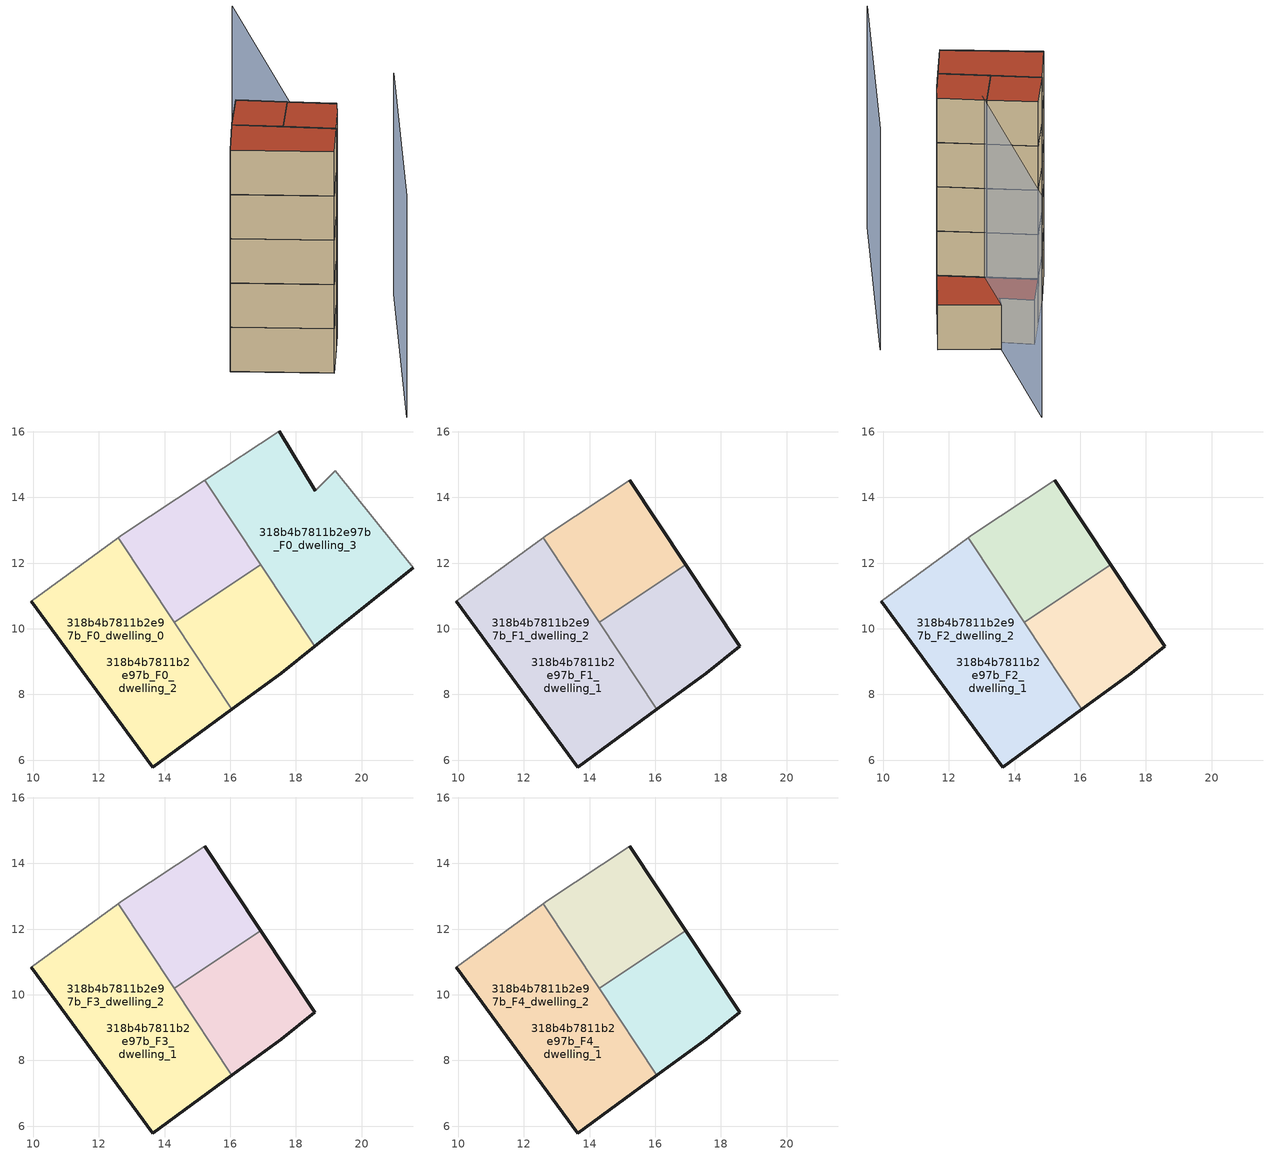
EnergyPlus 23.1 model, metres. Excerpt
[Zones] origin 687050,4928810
318b4b7811b2e97b_F0_dwelling_0
 floor ground (EU_floor_Construction): 16.93,11.94 15.22,14.52 12.71,12.86 12.59,12.77 14.29,10.2 z0; 16.04,7.55 12.59,12.77 9.95,10.83 13.63,5.79 z0; 17.54,8.64 18.57,9.46 16.93,11.94 14.29,10.2 16.04,7.55 z0
 wall outside (EU_wall_Construction): 16.05,7.55 13.64,5.79 9.95,10.83 z0:3
 wall adiabatic (EU_wall_Construction): 9.95,10.83 12.59,12.77 z0:3
 wall to 318b4b7811b2e97b_F0_dwelling_2 (EU_wall_Construction): 14.29,10.2 16.05,7.55 z0:3
 wall to 318b4b7811b2e97b_F0_dwelling_1 (EU_wall_Construction): 12.59,12.77 14.29,10.2 z0:3
318b4b7811b2e97b_F0_dwelling_1
 floor ground (EU_floor_Construction): 16.93,11.94 15.22,14.52 12.71,12.86 12.59,12.77 14.29,10.2 z0; 16.04,7.55 12.59,12.77 9.95,10.83 13.63,5.79 z0; 21.56,11.85 19.19,14.81 18.58,14.2 17.48,16.02 15.22,14.52 18.57,9.46 z0
 wall adiabatic (EU_wall_Construction): 12.59,12.77 12.71,12.86 15.22,14.52 z0:3
 wall to 318b4b7811b2e97b_F0_dwelling_2 (EU_wall_Construction): 16.93,11.94 14.29,10.2 z0:3
 wall to 318b4b7811b2e97b_F0_dwelling_3 (EU_wall_Construction): 15.22,14.52 16.93,11.94 z0:3
 roof outside (EU_floor_Construction): 19.19,14.81 21.56,11.85 18.57,9.46 15.22,14.52 17.48,16.02 18.58,14.2 z3
318b4b7811b2e97b_F0_dwelling_2
 floor ground (EU_floor_Construction): 16.04,7.55 12.59,12.77 9.95,10.83 13.63,5.79 z0; 17.54,8.64 18.57,9.46 16.93,11.94 14.29,10.2 16.04,7.55 z0; 21.56,11.85 19.19,14.81 18.58,14.2 17.48,16.02 15.22,14.52 18.57,9.46 z0
 wall outside (EU_wall_Construction): 18.57,9.46 17.55,8.64 16.05,7.55 z0:3
 wall to 318b4b7811b2e97b_F0_dwelling_3 (EU_wall_Construction): 16.93,11.94 18.57,9.46 z0:3
 roof outside (EU_floor_Construction): 19.19,14.81 21.56,11.85 18.57,9.46 15.22,14.52 17.48,16.02 18.58,14.2 z3
318b4b7811b2e97b_F0_dwelling_3
 floor ground (EU_floor_Construction): 21.56,11.85 19.19,14.81 18.58,14.2 17.48,16.02 15.22,14.52 18.57,9.46 z0; 16.93,11.94 15.22,14.52 12.71,12.86 12.59,12.77 14.29,10.2 z0; 17.54,8.64 18.57,9.46 16.93,11.94 14.29,10.2 16.04,7.55 z0
 wall outside (EU_wall_Construction): 21.56,11.85 18.57,9.46 / 17.48,16.02 18.58,14.2 z0:3
 wall adiabatic (EU_wall_Construction): 15.22,14.52 17.48,16.02 / 18.58,14.2 19.19,14.81 21.56,11.85 z0:3
 ceiling adiabatic (EU_roof_Construction): 15.22,14.52 16.93,11.94 14.29,10.2 12.59,12.77 12.71,12.86 z3; 16.93,11.94 18.57,9.46 17.54,8.64 16.04,7.55 14.29,10.2 z3
 roof outside (EU_roof_Construction): 19.19,14.81 21.56,11.85 18.57,9.46 15.22,14.52 17.48,16.02 18.58,14.2 z3
318b4b7811b2e97b_F1_dwelling_0
 floor to 318b4b7811b2e97b_F0_dwelling_0 (EU_floor_Construction): 16.04,7.55 12.59,12.77 9.95,10.83 13.63,5.79 z3; 16.93,11.94 15.22,14.52 12.71,12.86 12.59,12.77 14.29,10.2 z3; 17.54,8.64 18.57,9.46 16.93,11.94 14.29,10.2 16.04,7.55 z3
 wall outside (EU_wall_Construction): 16.05,7.55 13.64,5.79 9.95,10.83 z3:6
 wall adiabatic (EU_wall_Construction): 9.95,10.83 12.59,12.77 z3:6
 wall to 318b4b7811b2e97b_F1_dwelling_2 (EU_wall_Construction): 14.29,10.2 16.05,7.55 z3:6
 wall to 318b4b7811b2e97b_F1_dwelling_1 (EU_wall_Construction): 12.59,12.77 14.29,10.2 z3:6
318b4b7811b2e97b_F1_dwelling_1
 floor to 318b4b7811b2e97b_F0_dwelling_1 (EU_floor_Construction): 16.93,11.94 15.22,14.52 12.71,12.86 12.59,12.77 14.29,10.2 z3
 floor adiabatic (EU_floor_Construction): 16.04,7.55 12.59,12.77 9.95,10.83 13.63,5.79 z3
 wall outside (EU_wall_Construction): 15.22,14.52 16.93,11.94 z3:6
 wall adiabatic (EU_wall_Construction): 12.59,12.77 12.71,12.86 15.22,14.52 z3:6
 wall to 318b4b7811b2e97b_F1_dwelling_2 (EU_wall_Construction): 16.93,11.94 14.29,10.2 z3:6
318b4b7811b2e97b_F1_dwelling_2
 floor to 318b4b7811b2e97b_F0_dwelling_2 (EU_floor_Construction): 16.04,7.55 12.59,12.77 9.95,10.83 13.63,5.79 z3; 17.54,8.64 18.57,9.46 16.93,11.94 14.29,10.2 16.04,7.55 z3
 wall outside (EU_wall_Construction): 16.93,11.94 18.57,9.46 17.55,8.64 16.05,7.55 z3:6
318b4b7811b2e97b_F2_dwelling_0
 floor to 318b4b7811b2e97b_F1_dwelling_0 (EU_floor_Construction): 16.04,7.55 12.59,12.77 9.95,10.83 13.63,5.79 z6
 floor adiabatic (EU_floor_Construction): 15.22,14.52 16.93,11.94 14.29,10.2 12.59,12.77 12.71,12.86 z6; 16.93,11.94 18.57,9.46 17.54,8.64 16.04,7.55 14.29,10.2 z6
 wall outside (EU_wall_Construction): 16.05,7.55 13.64,5.79 9.95,10.83 z6:9
 wall adiabatic (EU_wall_Construction): 9.95,10.83 12.59,12.77 z6:9
 wall to 318b4b7811b2e97b_F2_dwelling_2 (EU_wall_Construction): 14.29,10.2 16.05,7.55 z6:9
 wall to 318b4b7811b2e97b_F2_dwelling_1 (EU_wall_Construction): 12.59,12.77 14.29,10.2 z6:9
318b4b7811b2e97b_F2_dwelling_1
 floor to 318b4b7811b2e97b_F1_dwelling_1 (EU_floor_Construction): 16.93,11.94 15.22,14.52 12.71,12.86 12.59,12.77 14.29,10.2 z6
 floor adiabatic (EU_floor_Construction): 16.04,7.55 12.59,12.77 9.95,10.83 13.63,5.79 z6
 wall outside (EU_wall_Construction): 15.22,14.52 16.93,11.94 z6:9
 wall adiabatic (EU_wall_Construction): 12.59,12.77 12.71,12.86 15.22,14.52 z6:9
 wall to 318b4b7811b2e97b_F2_dwelling_2 (EU_wall_Construction): 16.93,11.94 14.29,10.2 z6:9
318b4b7811b2e97b_F2_dwelling_2
 floor to 318b4b7811b2e97b_F1_dwelling_2 (EU_floor_Construction): 16.04,7.55 12.59,12.77 9.95,10.83 13.63,5.79 z6; 17.54,8.64 18.57,9.46 16.93,11.94 14.29,10.2 16.04,7.55 z6
 wall outside (EU_wall_Construction): 16.93,11.94 18.57,9.46 17.55,8.64 16.05,7.55 z6:9
318b4b7811b2e97b_F3_dwelling_0
 floor to 318b4b7811b2e97b_F2_dwelling_0 (EU_floor_Construction): 16.04,7.55 12.59,12.77 9.95,10.83 13.63,5.79 z9
 floor adiabatic (EU_floor_Construction): 15.22,14.52 16.93,11.94 14.29,10.2 12.59,12.77 12.71,12.86 z9; 16.93,11.94 18.57,9.46 17.54,8.64 16.04,7.55 14.29,10.2 z9
 wall outside (EU_wall_Construction): 16.05,7.55 13.64,5.79 9.95,10.83 z9:12
 wall adiabatic (EU_wall_Construction): 9.95,10.83 12.59,12.77 z9:12
 wall to 318b4b7811b2e97b_F3_dwelling_2 (EU_wall_Construction): 14.29,10.2 16.05,7.55 z9:12
 wall to 318b4b7811b2e97b_F3_dwelling_1 (EU_wall_Construction): 12.59,12.77 14.29,10.2 z9:12
318b4b7811b2e97b_F3_dwelling_1
 floor to 318b4b7811b2e97b_F2_dwelling_1 (EU_floor_Construction): 16.93,11.94 15.22,14.52 12.71,12.86 12.59,12.77 14.29,10.2 z9
 floor adiabatic (EU_floor_Construction): 16.04,7.55 12.59,12.77 9.95,10.83 13.63,5.79 z9
 wall outside (EU_wall_Construction): 15.22,14.52 16.93,11.94 z9:12
 wall adiabatic (EU_wall_Construction): 12.59,12.77 12.71,12.86 15.22,14.52 z9:12
 wall to 318b4b7811b2e97b_F3_dwelling_2 (EU_wall_Construction): 16.93,11.94 14.29,10.2 z9:12
318b4b7811b2e97b_F3_dwelling_2
 floor to 318b4b7811b2e97b_F2_dwelling_2 (EU_floor_Construction): 16.04,7.55 12.59,12.77 9.95,10.83 13.63,5.79 z9; 17.54,8.64 18.57,9.46 16.93,11.94 14.29,10.2 16.04,7.55 z9
 wall outside (EU_wall_Construction): 16.93,11.94 18.57,9.46 17.55,8.64 16.05,7.55 z9:12
318b4b7811b2e97b_F4_dwelling_0
 floor to 318b4b7811b2e97b_F3_dwelling_0 (EU_floor_Construction): 16.04,7.55 12.59,12.77 9.95,10.83 13.63,5.79 z12
 floor adiabatic (EU_floor_Construction): 15.22,14.52 16.93,11.94 14.29,10.2 12.59,12.77 12.71,12.86 z12; 16.93,11.94 18.57,9.46 17.54,8.64 16.04,7.55 14.29,10.2 z12
 wall outside (EU_wall_Construction): 16.05,7.55 13.64,5.79 9.95,10.83 z12:15
 wall adiabatic (EU_wall_Construction): 9.95,10.83 12.59,12.77 z12:15
 wall to 318b4b7811b2e97b_F4_dwelling_2 (EU_wall_Construction): 14.29,10.2 16.05,7.55 z12:15
 wall to 318b4b7811b2e97b_F4_dwelling_1 (EU_wall_Construction): 12.59,12.77 14.29,10.2 z12:15
 roof outside (EU_roof_Construction): 12.59,12.77 16.04,7.55 13.63,5.79 9.95,10.83 z15; 15.22,14.52 16.93,11.94 14.29,10.2 12.59,12.77 12.71,12.86 z15; 16.93,11.94 18.57,9.46 17.54,8.64 16.04,7.55 14.29,10.2 z15
318b4b7811b2e97b_F4_dwelling_1
 floor to 318b4b7811b2e97b_F3_dwelling_1 (EU_floor_Construction): 16.93,11.94 15.22,14.52 12.71,12.86 12.59,12.77 14.29,10.2 z12
 floor adiabatic (EU_floor_Construction): 16.04,7.55 12.59,12.77 9.95,10.83 13.63,5.79 z12
 wall outside (EU_wall_Construction): 15.22,14.52 16.93,11.94 z12:15
 wall adiabatic (EU_wall_Construction): 12.59,12.77 12.71,12.86 15.22,14.52 z12:15
 wall to 318b4b7811b2e97b_F4_dwelling_2 (EU_wall_Construction): 16.93,11.94 14.29,10.2 z12:15
 roof outside (EU_roof_Construction): 12.59,12.77 16.04,7.55 13.63,5.79 9.95,10.83 z15; 15.22,14.52 16.93,11.94 14.29,10.2 12.59,12.77 12.71,12.86 z15
318b4b7811b2e97b_F4_dwelling_2
 floor to 318b4b7811b2e97b_F3_dwelling_2 (EU_floor_Construction): 16.04,7.55 12.59,12.77 9.95,10.83 13.63,5.79 z12; 17.54,8.64 18.57,9.46 16.93,11.94 14.29,10.2 16.04,7.55 z12
 wall outside (EU_wall_Construction): 16.93,11.94 18.57,9.46 17.55,8.64 16.05,7.55 z12:15
 roof outside (EU_roof_Construction): 12.59,12.77 16.04,7.55 13.63,5.79 9.95,10.83 z15; 16.93,11.94 18.57,9.46 17.54,8.64 16.04,7.55 14.29,10.2 z15
shading: 11.89,-1.06 23.7,9.16 / 16.7,11.41 24.49,22.04 z0:15
[Building]
EU S2 Campaign: North Axis=0; Terrain=City; Solar Distribution=FullExterior
[Site:Location]
Bologna: Latitude=44.5; Longitude=11.25; Time Zone=1; Elevation=37
[SizingPeriod:WeatherFileDays]
AnnualSizingPeriod: Begin Month=1; Begin Day of Month=1; End Month=12; End Day of Month=31; Day of Week for Start Day=Monday; Use Weather File Daylight Saving Period=No; Use Weather File Rain and Snow Indicators=No
[MATERIAL]
EU_InternalMass_Material: Roughness=MediumRough; Thickness=0.1; Conductivity=1; Density=1800; Specific Heat=900; Thermal Absorptance=0.9; Solar Absorptance=0.7; Visible Absorptance=0.7
[MATERIAL:NOMASS] Roughness=MediumRough; Thermal Absorptance=0.9; Solar Absorptance=0.7; Visible Absorptance=0.7
Name | Thermal Resistance
EU_wall_NoMass | 0.905828
EU_roof_NoMass | 0.37593
EU_floor_NoMass | 0.67114
[CONSTRUCTION]
EU_wall_Construction: EU_wall_NoMass
EU_roof_Construction: EU_roof_NoMass
EU_floor_Construction: EU_floor_NoMass
EU_InternalMass_Construction: EU_InternalMass_Material
[ZONE] Type=1; Multiplier=1; Ceiling Height=autocalculate; Floor Area=autocalculate; Part of Total Floor Area=Yes
Name | Volume
318b4b7811b2e97b_F0_dwelling_0; 318b4b7811b2e97b_F1_dwelling_0; 318b4b7811b2e97b_F2_dwelling_0; 318b4b7811b2e97b_F3_dwelling_0; 318b4b7811b2e97b_F4_dwelling_0 | 117.385
318b4b7811b2e97b_F0_dwelling_1 | 146.718
318b4b7811b2e97b_F1_dwelling_1 | 88.0386
318b4b7811b2e97b_F2_dwelling_1; 318b4b7811b2e97b_F3_dwelling_1; 318b4b7811b2e97b_F4_dwelling_1 | 88.04
318b4b7811b2e97b_F0_dwelling_2 | 146.711
318b4b7811b2e97b_F1_dwelling_2 | 88.03125
318b4b7811b2e97b_F2_dwelling_2; 318b4b7811b2e97b_F3_dwelling_2; 318b4b7811b2e97b_F4_dwelling_2 | 88.032
318b4b7811b2e97b_F0_dwelling_3 | 117.379
[INTERNALMASS] Construction=EU_InternalMass_Construction
Name | Zone or ZoneList | Surface Area
318b4b7811b2e97b_F0_dwelling_0_EU_InternalMass | 318b4b7811b2e97b_F0_dwelling_0 | 19.5624
318b4b7811b2e97b_F0_dwelling_1_EU_InternalMass | 318b4b7811b2e97b_F0_dwelling_1 | 9.78482
318b4b7811b2e97b_F0_dwelling_2_EU_InternalMass | 318b4b7811b2e97b_F0_dwelling_2 | 9.78214
318b4b7811b2e97b_F0_dwelling_3_EU_InternalMass | 318b4b7811b2e97b_F0_dwelling_3 | 19.5597
318b4b7811b2e97b_F1_dwelling_0_EU_InternalMass | 318b4b7811b2e97b_F1_dwelling_0 | 19.5648
318b4b7811b2e97b_F1_dwelling_1_EU_InternalMass | 318b4b7811b2e97b_F1_dwelling_1 | 19.5611
318b4b7811b2e97b_F1_dwelling_2_EU_InternalMass | 318b4b7811b2e97b_F1_dwelling_2 | 19.5624
318b4b7811b2e97b_F2_dwelling_0_EU_InternalMass | 318b4b7811b2e97b_F2_dwelling_0 | 19.5648
318b4b7811b2e97b_F2_dwelling_1_EU_InternalMass | 318b4b7811b2e97b_F2_dwelling_1 | 19.5611
318b4b7811b2e97b_F2_dwelling_2_EU_InternalMass | 318b4b7811b2e97b_F2_dwelling_2 | 19.5624
318b4b7811b2e97b_F3_dwelling_0_EU_InternalMass | 318b4b7811b2e97b_F3_dwelling_0 | 19.5648
318b4b7811b2e97b_F3_dwelling_1_EU_InternalMass | 318b4b7811b2e97b_F3_dwelling_1 | 19.5611
318b4b7811b2e97b_F3_dwelling_2_EU_InternalMass | 318b4b7811b2e97b_F3_dwelling_2 | 19.5624
318b4b7811b2e97b_F4_dwelling_0_EU_InternalMass | 318b4b7811b2e97b_F4_dwelling_0 | 19.5648
318b4b7811b2e97b_F4_dwelling_1_EU_InternalMass | 318b4b7811b2e97b_F4_dwelling_1 | 19.5611
318b4b7811b2e97b_F4_dwelling_2_EU_InternalMass | 318b4b7811b2e97b_F4_dwelling_2 | 19.5624
[OTHEREQUIPMENT] Fuel Type=Electricity; Design Level Calculation Method=Watts/Area; Power per Zone Floor Area=1; Fraction Latent=0; Fraction Radiant=0; Fraction Lost=0; Carbon Dioxide Generation Rate=0; EndUse Subcategory=EU_Step8_InternalGains
Name | Zone or ZoneList or Space or SpaceList | Schedule
EU_Step8_InternalGain_318b4b7811b2e97b_F0_dwelling_0_f000 | 318b4b7811b2e97b_F0_dwelling_0 | EU_Step8_GainSchedule_318b4b7811b2e97b_F0_dwelling_0_f000
EU_Step8_InternalGain_318b4b7811b2e97b_F0_dwelling_1_f000 | 318b4b7811b2e97b_F0_dwelling_1 | EU_Step8_GainSchedule_318b4b7811b2e97b_F0_dwelling_1_f000
EU_Step8_InternalGain_318b4b7811b2e97b_F0_dwelling_2_f000 | 318b4b7811b2e97b_F0_dwelling_2 | EU_Step8_GainSchedule_318b4b7811b2e97b_F0_dwelling_2_f000
EU_Step8_InternalGain_318b4b7811b2e97b_F0_dwelling_3_f000 | 318b4b7811b2e97b_F0_dwelling_3 | EU_Step8_GainSchedule_318b4b7811b2e97b_F0_dwelling_3_f000
EU_Step8_InternalGain_318b4b7811b2e97b_F1_dwelling_0_f000 | 318b4b7811b2e97b_F1_dwelling_0 | EU_Step8_GainSchedule_318b4b7811b2e97b_F1_dwelling_0_f000
EU_Step8_InternalGain_318b4b7811b2e97b_F1_dwelling_1_f000 | 318b4b7811b2e97b_F1_dwelling_1 | EU_Step8_GainSchedule_318b4b7811b2e97b_F1_dwelling_1_f000
EU_Step8_InternalGain_318b4b7811b2e97b_F1_dwelling_2_f000 | 318b4b7811b2e97b_F1_dwelling_2 | EU_Step8_GainSchedule_318b4b7811b2e97b_F1_dwelling_2_f000
EU_Step8_InternalGain_318b4b7811b2e97b_F2_dwelling_0_f000 | 318b4b7811b2e97b_F2_dwelling_0 | EU_Step8_GainSchedule_318b4b7811b2e97b_F2_dwelling_0_f000
EU_Step8_InternalGain_318b4b7811b2e97b_F2_dwelling_1_f000 | 318b4b7811b2e97b_F2_dwelling_1 | EU_Step8_GainSchedule_318b4b7811b2e97b_F2_dwelling_1_f000
EU_Step8_InternalGain_318b4b7811b2e97b_F2_dwelling_2_f000 | 318b4b7811b2e97b_F2_dwelling_2 | EU_Step8_GainSchedule_318b4b7811b2e97b_F2_dwelling_2_f000
EU_Step8_InternalGain_318b4b7811b2e97b_F3_dwelling_0_f000 | 318b4b7811b2e97b_F3_dwelling_0 | EU_Step8_GainSchedule_318b4b7811b2e97b_F3_dwelling_0_f000
EU_Step8_InternalGain_318b4b7811b2e97b_F3_dwelling_1_f000 | 318b4b7811b2e97b_F3_dwelling_1 | EU_Step8_GainSchedule_318b4b7811b2e97b_F3_dwelling_1_f000
EU_Step8_InternalGain_318b4b7811b2e97b_F3_dwelling_2_f000 | 318b4b7811b2e97b_F3_dwelling_2 | EU_Step8_GainSchedule_318b4b7811b2e97b_F3_dwelling_2_f000
EU_Step8_InternalGain_318b4b7811b2e97b_F4_dwelling_0_f000 | 318b4b7811b2e97b_F4_dwelling_0 | EU_Step8_GainSchedule_318b4b7811b2e97b_F4_dwelling_0_f000
EU_Step8_InternalGain_318b4b7811b2e97b_F4_dwelling_1_f000 | 318b4b7811b2e97b_F4_dwelling_1 | EU_Step8_GainSchedule_318b4b7811b2e97b_F4_dwelling_1_f000
EU_Step8_InternalGain_318b4b7811b2e97b_F4_dwelling_2_f000 | 318b4b7811b2e97b_F4_dwelling_2 | EU_Step8_GainSchedule_318b4b7811b2e97b_F4_dwelling_2_f000
[ZONEVENTILATION:DESIGNFLOWRATE] Schedule=EU_AlwaysOn; Design Flow Rate Calculation Method=AirChanges/Hour; Air Changes per Hour=0.73129; Ventilation Type=Natural; Fan Pressure Rise=0; Fan Total Efficiency=1; Constant Term Coefficient=1; Temperature Term Coefficient=0; Velocity Term Coefficient=0; Velocity Squared Term Coefficient=0; Minimum Indoor Temperature=-100; Maximum Indoor Temperature=100; Delta Temperature=-100; Minimum Outdoor Temperature=-100; Maximum Outdoor Temperature=100; Maximum Wind Speed=40
Name | Zone or ZoneList or Space or SpaceList
EU_ConstantAir_318b4b7811b2e97b_F0_dwelling_0 | 318b4b7811b2e97b_F0_dwelling_0
EU_ConstantAir_318b4b7811b2e97b_F0_dwelling_1 | 318b4b7811b2e97b_F0_dwelling_1
EU_ConstantAir_318b4b7811b2e97b_F0_dwelling_2 | 318b4b7811b2e97b_F0_dwelling_2
EU_ConstantAir_318b4b7811b2e97b_F0_dwelling_3 | 318b4b7811b2e97b_F0_dwelling_3
EU_ConstantAir_318b4b7811b2e97b_F1_dwelling_0 | 318b4b7811b2e97b_F1_dwelling_0
EU_ConstantAir_318b4b7811b2e97b_F1_dwelling_1 | 318b4b7811b2e97b_F1_dwelling_1
EU_ConstantAir_318b4b7811b2e97b_F1_dwelling_2 | 318b4b7811b2e97b_F1_dwelling_2
EU_ConstantAir_318b4b7811b2e97b_F2_dwelling_0 | 318b4b7811b2e97b_F2_dwelling_0
EU_ConstantAir_318b4b7811b2e97b_F2_dwelling_1 | 318b4b7811b2e97b_F2_dwelling_1
EU_ConstantAir_318b4b7811b2e97b_F2_dwelling_2 | 318b4b7811b2e97b_F2_dwelling_2
EU_ConstantAir_318b4b7811b2e97b_F3_dwelling_0 | 318b4b7811b2e97b_F3_dwelling_0
EU_ConstantAir_318b4b7811b2e97b_F3_dwelling_1 | 318b4b7811b2e97b_F3_dwelling_1
EU_ConstantAir_318b4b7811b2e97b_F3_dwelling_2 | 318b4b7811b2e97b_F3_dwelling_2
EU_ConstantAir_318b4b7811b2e97b_F4_dwelling_0 | 318b4b7811b2e97b_F4_dwelling_0
EU_ConstantAir_318b4b7811b2e97b_F4_dwelling_1 | 318b4b7811b2e97b_F4_dwelling_1
EU_ConstantAir_318b4b7811b2e97b_F4_dwelling_2 | 318b4b7811b2e97b_F4_dwelling_2
[HVACTEMPLATE:THERMOSTAT] Constant Heating Setpoint=20; Constant Cooling Setpoint=50
EU_HeatOnly_318b4b7811b2e97b_F0_dwelling_0; EU_HeatOnly_318b4b7811b2e97b_F0_dwelling_1; EU_HeatOnly_318b4b7811b2e97b_F0_dwelling_2; EU_HeatOnly_318b4b7811b2e97b_F0_dwelling_3; EU_HeatOnly_318b4b7811b2e97b_F1_dwelling_0; EU_HeatOnly_318b4b7811b2e97b_F1_dwelling_1; EU_HeatOnly_318b4b7811b2e97b_F1_dwelling_2; EU_HeatOnly_318b4b7811b2e97b_F2_dwelling_0; EU_HeatOnly_318b4b7811b2e97b_F2_dwelling_1; EU_HeatOnly_318b4b7811b2e97b_F2_dwelling_2; EU_HeatOnly_318b4b7811b2e97b_F3_dwelling_0; EU_HeatOnly_318b4b7811b2e97b_F3_dwelling_1; EU_HeatOnly_318b4b7811b2e97b_F3_dwelling_2; EU_HeatOnly_318b4b7811b2e97b_F4_dwelling_0; EU_HeatOnly_318b4b7811b2e97b_F4_dwelling_1; EU_HeatOnly_318b4b7811b2e97b_F4_dwelling_2
[HVACTEMPLATE:ZONE:IDEALLOADSAIRSYSTEM] System Availability Schedule=EU_AlwaysOn; Maximum Heating Supply Air Temperature=50; Minimum Cooling Supply Air Temperature=13; Maximum Heating Supply Air Humidity Ratio=0.0156; Minimum Cooling Supply Air Humidity Ratio=0.0077; Heating Limit=NoLimit; Cooling Limit=NoLimit; Heating Availability Schedule=EU_AlwaysOn; Cooling Availability Schedule=EU_CoolingOff; Dehumidification Control Type=ConstantSensibleHeatRatio; Cooling Sensible Heat Ratio=0.7; Dehumidification Setpoint=60; Humidification Control Type=None; Humidification Setpoint=30; Outdoor Air Method=None; Outdoor Air Flow Rate per Person=0.00944; Outdoor Air Flow Rate per Zone Floor Area=0; Outdoor Air Flow Rate per Zone=0; Demand Controlled Ventilation Type=None; Outdoor Air Economizer Type=NoEconomizer; Heat Recovery Type=None; Sensible Heat Recovery Effectiveness=0.7; Latent Heat Recovery Effectiveness=0.65
Name | Template Thermostat
318b4b7811b2e97b_F0_dwelling_0 | EU_HeatOnly_318b4b7811b2e97b_F0_dwelling_0
318b4b7811b2e97b_F0_dwelling_1 | EU_HeatOnly_318b4b7811b2e97b_F0_dwelling_1
318b4b7811b2e97b_F0_dwelling_2 | EU_HeatOnly_318b4b7811b2e97b_F0_dwelling_2
318b4b7811b2e97b_F0_dwelling_3 | EU_HeatOnly_318b4b7811b2e97b_F0_dwelling_3
318b4b7811b2e97b_F1_dwelling_0 | EU_HeatOnly_318b4b7811b2e97b_F1_dwelling_0
318b4b7811b2e97b_F1_dwelling_1 | EU_HeatOnly_318b4b7811b2e97b_F1_dwelling_1
318b4b7811b2e97b_F1_dwelling_2 | EU_HeatOnly_318b4b7811b2e97b_F1_dwelling_2
318b4b7811b2e97b_F2_dwelling_0 | EU_HeatOnly_318b4b7811b2e97b_F2_dwelling_0
318b4b7811b2e97b_F2_dwelling_1 | EU_HeatOnly_318b4b7811b2e97b_F2_dwelling_1
318b4b7811b2e97b_F2_dwelling_2 | EU_HeatOnly_318b4b7811b2e97b_F2_dwelling_2
318b4b7811b2e97b_F3_dwelling_0 | EU_HeatOnly_318b4b7811b2e97b_F3_dwelling_0
318b4b7811b2e97b_F3_dwelling_1 | EU_HeatOnly_318b4b7811b2e97b_F3_dwelling_1
318b4b7811b2e97b_F3_dwelling_2 | EU_HeatOnly_318b4b7811b2e97b_F3_dwelling_2
318b4b7811b2e97b_F4_dwelling_0 | EU_HeatOnly_318b4b7811b2e97b_F4_dwelling_0
318b4b7811b2e97b_F4_dwelling_1 | EU_HeatOnly_318b4b7811b2e97b_F4_dwelling_1
318b4b7811b2e97b_F4_dwelling_2 | EU_HeatOnly_318b4b7811b2e97b_F4_dwelling_2
[SIZING:ZONE] Zone Cooling Design Supply Air Temperature Input Method=SupplyAirTemperature; Zone Cooling Design Supply Air Temperature=13; Zone Heating Design Supply Air Temperature Input Method=SupplyAirTemperature; Zone Heating Design Supply Air Temperature=50; Zone Cooling Design Supply Air Humidity Ratio=0.008; Zone Heating Design Supply Air Humidity Ratio=0.008; Cooling Design Air Flow Method=DesignDay; Cooling Design Air Flow Rate=0; Cooling Minimum Air Flow per Zone Floor Area=0.000762; Cooling Minimum Air Flow=0; Cooling Minimum Air Flow Fraction=0.2; Heating Design Air Flow Method=DesignDay; Heating Design Air Flow Rate=0; Heating Maximum Air Flow per Zone Floor Area=0.002032; Heating Maximum Air Flow=0.141576; Heating Maximum Air Flow Fraction=0.3; Account for Dedicated Outdoor Air System=No; Dedicated Outdoor Air System Control Strategy=NeutralSupplyAir; Dedicated Outdoor Air Low Setpoint Temperature for Design=autosize; Dedicated Outdoor Air High Setpoint Temperature for Design=autosize; Zone Load Sizing Method=Sensible Load Only No Latent Load; Zone Latent Cooling Design Supply Air Humidity Ratio Input Method=HumidityRatioDifference; Zone Cooling Design Supply Air Humidity Ratio Difference=0.005; Zone Latent Heating Design Supply Air Humidity Ratio Input Method=HumidityRatioDifference; Zone Humidification Design Supply Air Humidity Ratio Difference=0.005
318b4b7811b2e97b_F0_dwelling_0; 318b4b7811b2e97b_F0_dwelling_1; 318b4b7811b2e97b_F0_dwelling_2; 318b4b7811b2e97b_F0_dwelling_3; 318b4b7811b2e97b_F1_dwelling_0; 318b4b7811b2e97b_F1_dwelling_1; 318b4b7811b2e97b_F1_dwelling_2; 318b4b7811b2e97b_F2_dwelling_0; 318b4b7811b2e97b_F2_dwelling_1; 318b4b7811b2e97b_F2_dwelling_2; 318b4b7811b2e97b_F3_dwelling_0; 318b4b7811b2e97b_F3_dwelling_1; 318b4b7811b2e97b_F3_dwelling_2; 318b4b7811b2e97b_F4_dwelling_0; 318b4b7811b2e97b_F4_dwelling_1; 318b4b7811b2e97b_F4_dwelling_2
[SCHEDULE:CONSTANT]
Name | Hourly Value
EU_AlwaysOn | 1
EU_CoolingOff | 0
[SCHEDULE:FILE] Column Number=1; Rows to Skip at Top=0; Number of Hours of Data=8760; Column Separator=Comma; Interpolate to Timestep=No; Minutes per Item=60; Adjust Schedule for Daylight Savings=Yes
Name | File
EU_Step8_GainSchedule_318b4b7811b2e97b_F0_dwelling_0_f000 | ../../schedules/318b4b7811b2e97b/318b4b7811b2e97b_F0_dwelling_0_f000_gain.csv
EU_Step8_GainSchedule_318b4b7811b2e97b_F0_dwelling_1_f000 | ../../schedules/318b4b7811b2e97b/318b4b7811b2e97b_F0_dwelling_1_f000_gain.csv
EU_Step8_GainSchedule_318b4b7811b2e97b_F0_dwelling_2_f000 | ../../schedules/318b4b7811b2e97b/318b4b7811b2e97b_F0_dwelling_2_f000_gain.csv
EU_Step8_GainSchedule_318b4b7811b2e97b_F0_dwelling_3_f000 | ../../schedules/318b4b7811b2e97b/318b4b7811b2e97b_F0_dwelling_3_f000_gain.csv
EU_Step8_GainSchedule_318b4b7811b2e97b_F1_dwelling_0_f000 | ../../schedules/318b4b7811b2e97b/318b4b7811b2e97b_F1_dwelling_0_f000_gain.csv
EU_Step8_GainSchedule_318b4b7811b2e97b_F1_dwelling_1_f000 | ../../schedules/318b4b7811b2e97b/318b4b7811b2e97b_F1_dwelling_1_f000_gain.csv
EU_Step8_GainSchedule_318b4b7811b2e97b_F1_dwelling_2_f000 | ../../schedules/318b4b7811b2e97b/318b4b7811b2e97b_F1_dwelling_2_f000_gain.csv
EU_Step8_GainSchedule_318b4b7811b2e97b_F2_dwelling_0_f000 | ../../schedules/318b4b7811b2e97b/318b4b7811b2e97b_F2_dwelling_0_f000_gain.csv
EU_Step8_GainSchedule_318b4b7811b2e97b_F2_dwelling_1_f000 | ../../schedules/318b4b7811b2e97b/318b4b7811b2e97b_F2_dwelling_1_f000_gain.csv
EU_Step8_GainSchedule_318b4b7811b2e97b_F2_dwelling_2_f000 | ../../schedules/318b4b7811b2e97b/318b4b7811b2e97b_F2_dwelling_2_f000_gain.csv
EU_Step8_GainSchedule_318b4b7811b2e97b_F3_dwelling_0_f000 | ../../schedules/318b4b7811b2e97b/318b4b7811b2e97b_F3_dwelling_0_f000_gain.csv
EU_Step8_GainSchedule_318b4b7811b2e97b_F3_dwelling_1_f000 | ../../schedules/318b4b7811b2e97b/318b4b7811b2e97b_F3_dwelling_1_f000_gain.csv
EU_Step8_GainSchedule_318b4b7811b2e97b_F3_dwelling_2_f000 | ../../schedules/318b4b7811b2e97b/318b4b7811b2e97b_F3_dwelling_2_f000_gain.csv
EU_Step8_GainSchedule_318b4b7811b2e97b_F4_dwelling_0_f000 | ../../schedules/318b4b7811b2e97b/318b4b7811b2e97b_F4_dwelling_0_f000_gain.csv
EU_Step8_GainSchedule_318b4b7811b2e97b_F4_dwelling_1_f000 | ../../schedules/318b4b7811b2e97b/318b4b7811b2e97b_F4_dwelling_1_f000_gain.csv
EU_Step8_GainSchedule_318b4b7811b2e97b_F4_dwelling_2_f000 | ../../schedules/318b4b7811b2e97b/318b4b7811b2e97b_F4_dwelling_2_f000_gain.csv
